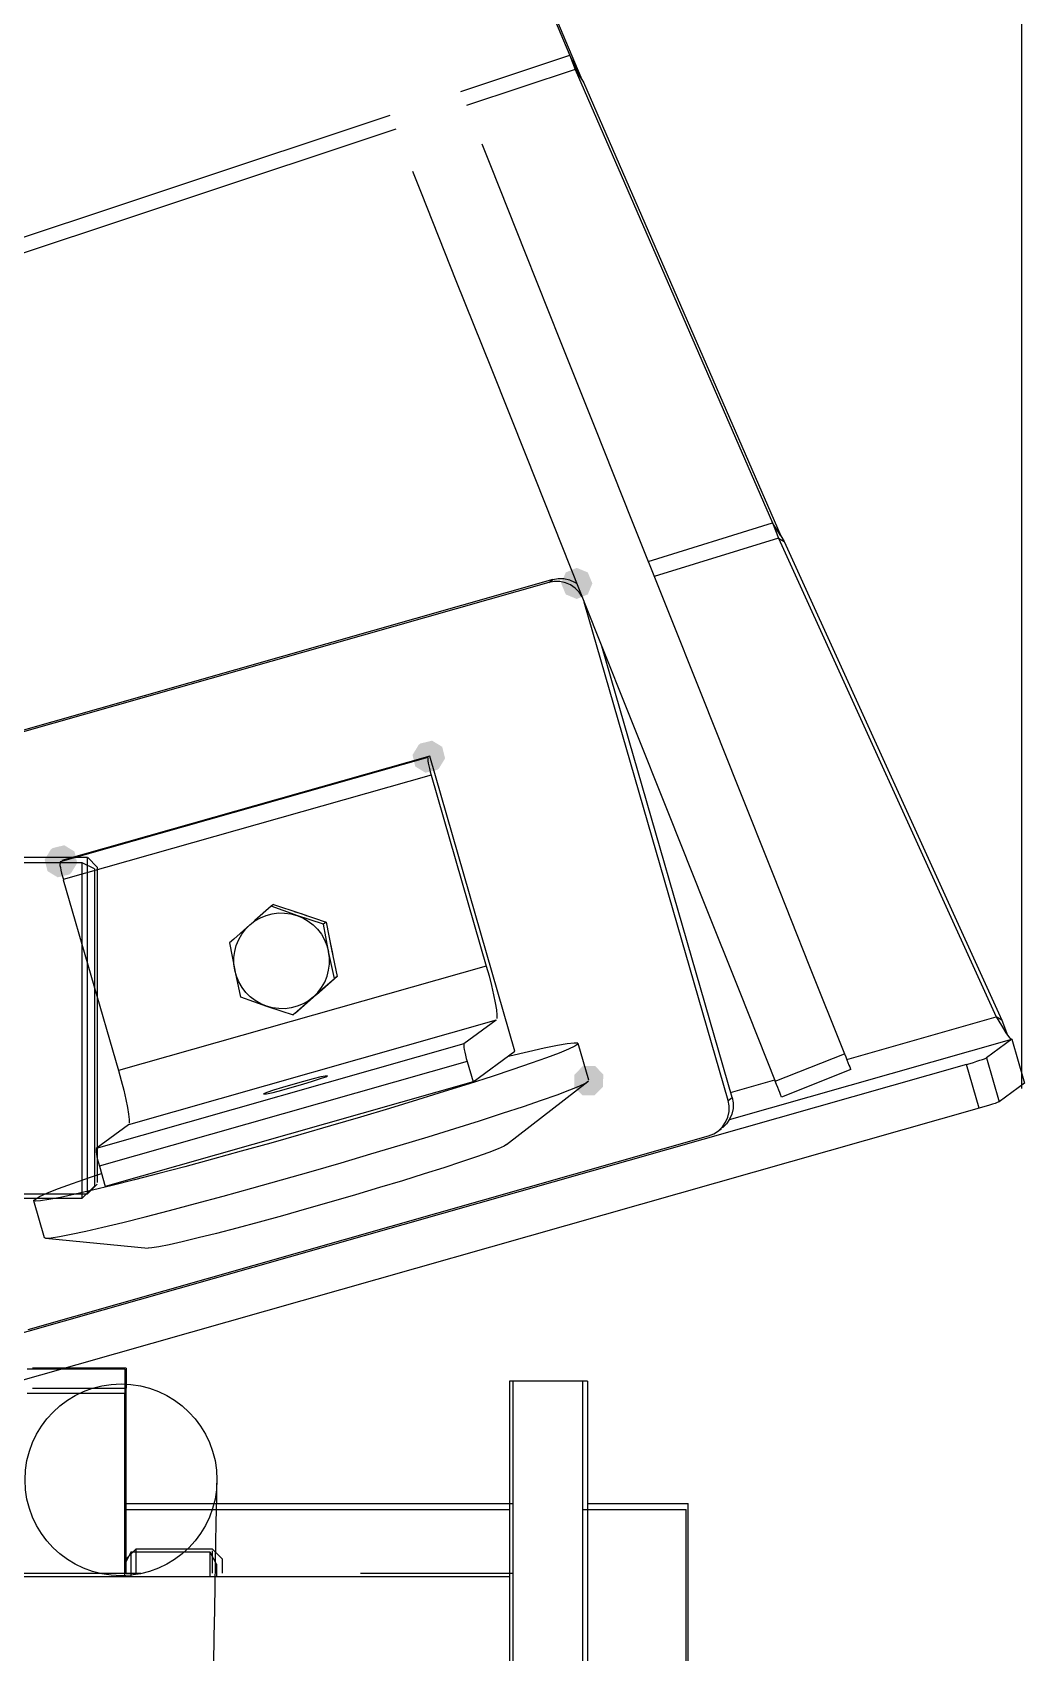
# Model space of a CAD drawing. Extents: x 3 to 592, y 5 to 207.
# Drawn here: x 140.08 to 145.82, y 49.8 to 59.16 of the extents above; entities that cross this region are included whole.
import ezdxf

# ---------------------------------------------------------------- set-up
doc = ezdxf.new("R2010")
doc.units = 0
doc.layers.get('0').update_dxf_attribs({"linetype": 'CONTINUOUS'})

msp = doc.modelspace()

# ---------------------------------------------------------------- hatches: boundary and pattern name
h = msp.add_hatch(color=7)
h.dxf.hatch_style = 2
h.paths.add_polyline_path([(143.229471, 55.888255), (143.165938, 55.91468), (143.139513, 55.978213), (143.165938, 56.041746), (143.229471, 56.068172), (143.293357, 56.041746), (143.319782, 55.978213), (143.293357, 55.91468)])
h = msp.add_hatch(color=7)
h.dxf.hatch_style = 2
h.paths.add_polyline_path([(143.229471, 55.888255), (143.165938, 55.91468), (143.139513, 55.978213), (143.165938, 56.041746), (143.229471, 56.068172), (143.293357, 56.041746), (143.319782, 55.978213), (143.293357, 55.91468)])
h = msp.add_hatch(color=7)
h.dxf.hatch_style = 2
h.paths.add_polyline_path([(142.326149, 55.052607), (142.393009, 55.068868), (142.45189, 55.033262), (142.468152, 54.966402), (142.432545, 54.907521), (142.421962, 54.89976), (142.355102, 54.883498), (142.296221, 54.919105), (142.279959, 54.985965), (142.315566, 55.044846)])
h = msp.add_hatch(color=7)
h.dxf.hatch_style = 2
h.paths.add_polyline_path([(142.326149, 55.052607), (142.393009, 55.068868), (142.45189, 55.033262), (142.468152, 54.966402), (142.432545, 54.907521), (142.421962, 54.89976), (142.355102, 54.883498), (142.296221, 54.919105), (142.279959, 54.985965), (142.315566, 55.044846)])
h = msp.add_hatch(color=7)
h.dxf.hatch_style = 2
h.paths.add_polyline_path([(140.199711, 54.447805), (140.266571, 54.464066), (140.325451, 54.42846), (140.341713, 54.361599), (140.306107, 54.302719), (140.295523, 54.294958), (140.228663, 54.278696), (140.169782, 54.314302), (140.153521, 54.381163), (140.189127, 54.440043)])
h = msp.add_hatch(color=7)
h.dxf.hatch_style = 2
h.paths.add_polyline_path([(140.199711, 54.447805), (140.266571, 54.464066), (140.325451, 54.42846), (140.341713, 54.361599), (140.306107, 54.302719), (140.295523, 54.294958), (140.228663, 54.278696), (140.169782, 54.314302), (140.153521, 54.381163), (140.189127, 54.440043)])
h = msp.add_hatch(color=7)
h.dxf.hatch_style = 2
h.paths.add_polyline_path([(143.381054, 53.066464), (143.332226, 53.017982), (143.263416, 53.018025), (143.214934, 53.066853), (143.214977, 53.135663), (143.26557, 53.188379), (143.334379, 53.188335), (143.382861, 53.139507)])
h = msp.add_hatch(color=7)
h.dxf.hatch_style = 2
h.paths.add_polyline_path([(143.381054, 53.066464), (143.332226, 53.017982), (143.263416, 53.018025), (143.214934, 53.066853), (143.214977, 53.135663), (143.26557, 53.188379), (143.334379, 53.188335), (143.382861, 53.139507)])

# ---------------------------------------------------------------- linework, layer by layer
at = {"color": 7}
for points in [[(145.803056, 53.057778), (145.803056, 115.111389)], [(142.195409, 61.391165), (143.189184, 59.031787)], [(142.195409, 61.391165), (143.189184, 59.031787)], [(142.258909, 61.265506), (143.252684, 58.906128)], [(142.258909, 61.265506), (143.252684, 58.906128)], [(142.559864, 58.822414), (143.189219, 59.031964)], [(142.559864, 58.822414), (143.189219, 59.031964)], [(143.189219, 59.031893), (143.220616, 58.950401)], [(143.189219, 59.031893), (143.220616, 58.950401)], [(143.252719, 58.906234), (143.189219, 59.031823)], [(143.252719, 58.906234), (143.189219, 59.031823)], [(143.220475, 58.95026), (142.592178, 58.741063)], [(143.220475, 58.95026), (142.592178, 58.741063)], [(143.220475, 58.95026), (144.361359, 56.328063)], [(143.220475, 58.95026), (143.269159, 58.876177)], [(143.220475, 58.95026), (144.361359, 56.328063)], [(143.220475, 58.95026), (143.269159, 58.876177)], [(143.259986, 58.892969), (143.241289, 58.928952)], [(143.259986, 58.892969), (143.241289, 58.928952)], [(143.259069, 58.894733), (143.2693, 58.876036)], [(143.259069, 58.894733), (143.2693, 58.876036)], [(143.269264, 58.876106), (144.410148, 56.253909)], [(143.269264, 58.876106), (144.410148, 56.253909)], [(137.175136, 57.030279), (142.150606, 58.686171)], [(137.175136, 57.030279), (142.150606, 58.686171)], [(142.183026, 58.604997), (137.207647, 56.949136)], [(142.183026, 58.604997), (137.207647, 56.949136)], [(142.680063, 58.520752), (142.730114, 58.39527), (142.931198, 57.890092), (143.134045, 57.381387), (143.33795, 56.869859), (143.542914, 56.355862), (143.748231, 55.840454), (143.954253, 55.323634), (144.160275, 54.806462), (144.366297, 54.28929), (144.571967, 53.773176), (144.777284, 53.258473)], [(142.680063, 58.520752), (142.730114, 58.39527), (142.931198, 57.890092), (143.134045, 57.381387), (143.33795, 56.869859), (143.542914, 56.355862), (143.748231, 55.840454), (143.954253, 55.323634), (144.160275, 54.806462), (144.366297, 54.28929), (144.571967, 53.773176), (144.777284, 53.258473)], [(142.280119, 58.361367), (142.33017, 58.235885), (142.531253, 57.730707), (142.734101, 57.222002), (142.938006, 56.710474), (143.14297, 56.196477), (143.348287, 55.681069), (143.554309, 55.164249), (143.760331, 54.647077), (143.966353, 54.129905), (144.172023, 53.613791), (144.376987, 53.099088)], [(142.280119, 58.361367), (142.33017, 58.235885), (142.531253, 57.730707), (142.734101, 57.222002), (142.938006, 56.710474), (143.14297, 56.196477), (143.348287, 55.681069), (143.554309, 55.164249), (143.760331, 54.647077), (143.966353, 54.129905), (144.172023, 53.613791), (144.376987, 53.099088)], [(143.642433, 56.105848), (144.361394, 56.328098)], [(143.642433, 56.105848), (144.361394, 56.328098)], [(144.361323, 56.328028), (144.395896, 56.240186)], [(144.361323, 56.328028), (144.395896, 56.240186)], [(144.410148, 56.253874), (144.361464, 56.327957)], [(144.410148, 56.253874), (144.361464, 56.327957)], [(144.396001, 56.24001), (143.677393, 56.018113)], [(144.396001, 56.24001), (143.677393, 56.018113)], [(144.396001, 56.24001), (145.654007, 53.471763)], [(144.396001, 56.24001), (144.42881, 56.221312)], [(144.396001, 56.24001), (145.654007, 53.471763)], [(144.396001, 56.24001), (144.42881, 56.221312)], [(144.410148, 56.253874), (144.428845, 56.221418)], [(144.410148, 56.253874), (144.428845, 56.221418)], [(144.428951, 56.221454), (145.686956, 53.453206)], [(144.428951, 56.221454), (145.686956, 53.453206)], [(143.067581, 55.983893), (139.133756, 54.864882)], [(143.067581, 55.983893), (139.133756, 54.864882)], [(143.090583, 56.000756), (139.156758, 54.881745)], [(143.090583, 56.000756), (139.156758, 54.881745)], [(143.067581, 55.983893), (143.090512, 56.000826)], [(143.067581, 55.983893), (143.090512, 56.000826)], [(143.26108, 55.899756), (143.243441, 55.926919), (143.220863, 55.950556), (143.194052, 55.969253), (143.164066, 55.981953), (143.131963, 55.989008), (143.099508, 55.989714), (143.067758, 55.983717)], [(143.26108, 55.899756), (143.243441, 55.926919), (143.220863, 55.950556), (143.194052, 55.969253), (143.164066, 55.981953), (143.131963, 55.989008), (143.099508, 55.989714), (143.067758, 55.983717)], [(143.090583, 56.000756), (143.122685, 56.0064), (143.155141, 56.006047), (143.186891, 55.998992), (143.216877, 55.985939), (143.229577, 55.978178)], [(143.090583, 56.000756), (143.122685, 56.0064), (143.155141, 56.006047), (143.186891, 55.998992), (143.216877, 55.985939), (143.229577, 55.978178)], [(144.104431, 52.98888), (143.273286, 55.869311)], [(144.104431, 52.98888), (143.273286, 55.869311)], [(144.127432, 53.005743), (143.374251, 55.615593)], [(144.127432, 53.005743), (143.374251, 55.615593)], [(142.368693, 54.972267), (140.242149, 54.367606)], [(142.368693, 54.972267), (140.242149, 54.367606)], [(142.379347, 54.980064), (140.252803, 54.375403)], [(142.379347, 54.980064), (140.252803, 54.375403)], [(142.368693, 54.972267), (142.368693, 54.952512), (142.37081, 54.939459), (142.373632, 54.92429), (142.377866, 54.907004), (142.382452, 54.888659), (142.387743, 54.869962)], [(142.368693, 54.972267), (142.368693, 54.952512), (142.37081, 54.939459), (142.373632, 54.92429), (142.377866, 54.907004), (142.382452, 54.888659), (142.387743, 54.869962)], [(142.871896, 53.273219), (142.379418, 54.979958)], [(142.871896, 53.273219), (142.379418, 54.979958)], [(142.387708, 54.869856), (140.261164, 54.265195)], [(142.387708, 54.869856), (140.261164, 54.265195)], [(142.387708, 54.869856), (142.706266, 53.765662)], [(142.387708, 54.869856), (142.706266, 53.765662)], [(140.370278, 54.363056), (139.946944, 54.363056)], [(140.401887, 54.393112), (139.957387, 54.393112)], [(140.401887, 54.393112), (139.957387, 54.393112)], [(140.401887, 54.393112), (139.957387, 54.393112)], [(140.401887, 54.393112), (139.957387, 54.393112)], [(140.24229, 54.36743), (140.241937, 54.347674), (140.244407, 54.334622), (140.247229, 54.319452), (140.251462, 54.302166), (140.256048, 54.283822), (140.26134, 54.265124)], [(140.24229, 54.36743), (140.241937, 54.347674), (140.244407, 54.334622), (140.247229, 54.319452), (140.251462, 54.302166), (140.256048, 54.283822), (140.26134, 54.265124)], [(140.440833, 54.327778), (140.370278, 54.363056)], [(140.370278, 52.422778), (140.370278, 52.458056), (140.370278, 52.528611), (140.370278, 52.599167), (140.370278, 52.669722), (140.370278, 52.775556), (140.370278, 52.881389), (140.370278, 52.987222), (140.370278, 53.128333), (140.370278, 53.269444), (140.370278, 53.410556), (140.370278, 53.551667), (140.370278, 53.692778), (140.370278, 53.798611), (140.370278, 53.939722), (140.370278, 54.045556), (140.370278, 54.151389), (140.370278, 54.221944), (140.370278, 54.2925), (140.370278, 54.327778), (140.370278, 54.363056)], [(140.401887, 52.448672), (140.401887, 52.48783), (140.401887, 52.536161), (140.401887, 52.602483), (140.401887, 52.685386), (140.401887, 52.783458), (140.401887, 52.894583), (140.401887, 53.016291), (140.401887, 53.146113), (140.401887, 53.28158), (140.401887, 53.419869), (140.401887, 53.558511), (140.401887, 53.693977), (140.401887, 53.823799), (140.401887, 53.945861), (140.401887, 54.056986), (140.401887, 54.155058), (140.401887, 54.238313), (140.401887, 54.304988), (140.401887, 54.353319), (140.401887, 54.382952), (140.401887, 54.393183)], [(140.401887, 52.448672), (140.401887, 52.48783), (140.401887, 52.536161), (140.401887, 52.602483), (140.401887, 52.685386), (140.401887, 52.783458), (140.401887, 52.894583), (140.401887, 53.016291), (140.401887, 53.146113), (140.401887, 53.28158), (140.401887, 53.419869), (140.401887, 53.558511), (140.401887, 53.693977), (140.401887, 53.823799), (140.401887, 53.945861), (140.401887, 54.056986), (140.401887, 54.155058), (140.401887, 54.238313), (140.401887, 54.304988), (140.401887, 54.353319), (140.401887, 54.382952), (140.401887, 54.393183)], [(140.401887, 52.448672), (140.401887, 52.48783), (140.401887, 52.536161), (140.401887, 52.602483), (140.401887, 52.685386), (140.401887, 52.783458), (140.401887, 52.894583), (140.401887, 53.016291), (140.401887, 53.146113), (140.401887, 53.28158), (140.401887, 53.419869), (140.401887, 53.558511), (140.401887, 53.693977), (140.401887, 53.823799), (140.401887, 53.945861), (140.401887, 54.056986), (140.401887, 54.155058), (140.401887, 54.238313), (140.401887, 54.304988), (140.401887, 54.353319), (140.401887, 54.382952), (140.401887, 54.393183)], [(140.401887, 52.448672), (140.401887, 52.48783), (140.401887, 52.536161), (140.401887, 52.602483), (140.401887, 52.685386), (140.401887, 52.783458), (140.401887, 52.894583), (140.401887, 53.016291), (140.401887, 53.146113), (140.401887, 53.28158), (140.401887, 53.419869), (140.401887, 53.558511), (140.401887, 53.693977), (140.401887, 53.823799), (140.401887, 53.945861), (140.401887, 54.056986), (140.401887, 54.155058), (140.401887, 54.238313), (140.401887, 54.304988), (140.401887, 54.353319), (140.401887, 54.382952), (140.401887, 54.393183)], [(140.457449, 54.33755), (140.402063, 54.392936)], [(140.457449, 54.33755), (140.402063, 54.392936)], [(140.457449, 54.33755), (140.402063, 54.392936)], [(140.457449, 54.33755), (140.402063, 54.392936)], [(140.261269, 54.265019), (140.579828, 53.160824)], [(140.261269, 54.265019), (140.579828, 53.160824)], [(140.440833, 54.327778), (140.440833, 54.2925), (140.440833, 54.257222), (140.440833, 54.186667), (140.440833, 54.116111), (140.440833, 54.045556), (140.440833, 53.939722), (140.440833, 53.833889), (140.440833, 53.692778), (140.440833, 53.551667), (140.440833, 53.445833), (140.440833, 53.304722), (140.440833, 53.163611), (140.440833, 53.057778), (140.440833, 52.916667), (140.440833, 52.810833), (140.440833, 52.705), (140.440833, 52.634444), (140.440833, 52.563889), (140.440833, 52.528611), (140.440833, 52.493333)], [(140.457449, 54.33755), (140.457449, 54.315325), (140.457449, 54.276872), (140.457449, 54.219722), (140.457449, 54.145991), (140.457449, 54.056386), (140.457449, 53.953727), (140.457449, 53.839427), (140.457449, 53.715955), (140.457449, 53.586486), (140.457449, 53.453489), (140.457449, 53.319786), (140.457449, 53.1882), (140.457449, 53.061552), (140.457449, 52.942666), (140.457449, 52.834011), (140.457449, 52.737702), (140.457449, 52.655858), (140.457449, 52.590594), (140.457449, 52.542969), (140.457449, 52.514041)], [(140.457449, 54.33755), (140.457449, 54.315325), (140.457449, 54.276872), (140.457449, 54.219722), (140.457449, 54.145991), (140.457449, 54.056386), (140.457449, 53.953727), (140.457449, 53.839427), (140.457449, 53.715955), (140.457449, 53.586486), (140.457449, 53.453489), (140.457449, 53.319786), (140.457449, 53.1882), (140.457449, 53.061552), (140.457449, 52.942666), (140.457449, 52.834011), (140.457449, 52.737702), (140.457449, 52.655858), (140.457449, 52.590594), (140.457449, 52.542969), (140.457449, 52.514041)], [(140.457449, 54.33755), (140.457449, 54.315325), (140.457449, 54.276872), (140.457449, 54.219722), (140.457449, 54.145991), (140.457449, 54.056386), (140.457449, 53.953727), (140.457449, 53.839427), (140.457449, 53.715955), (140.457449, 53.586486), (140.457449, 53.453489), (140.457449, 53.319786), (140.457449, 53.1882), (140.457449, 53.061552), (140.457449, 52.942666), (140.457449, 52.834011), (140.457449, 52.737702), (140.457449, 52.655858), (140.457449, 52.590594), (140.457449, 52.542969), (140.457449, 52.514041)], [(140.457449, 54.33755), (140.457449, 54.315325), (140.457449, 54.276872), (140.457449, 54.219722), (140.457449, 54.145991), (140.457449, 54.056386), (140.457449, 53.953727), (140.457449, 53.839427), (140.457449, 53.715955), (140.457449, 53.586486), (140.457449, 53.453489), (140.457449, 53.319786), (140.457449, 53.1882), (140.457449, 53.061552), (140.457449, 52.942666), (140.457449, 52.834011), (140.457449, 52.737702), (140.457449, 52.655858), (140.457449, 52.590594), (140.457449, 52.542969), (140.457449, 52.514041)], [(141.340381, 54.004492), (141.368956, 54.026364), (141.400354, 54.044709), (141.433515, 54.058467), (141.46844, 54.067639), (141.504423, 54.072578), (141.540759, 54.072226), (141.57639, 54.067639), (141.611667, 54.058114)], [(141.340381, 54.004492), (141.368956, 54.026364), (141.400354, 54.044709), (141.433515, 54.058467), (141.46844, 54.067639), (141.504423, 54.072578), (141.540759, 54.072226), (141.57639, 54.067639), (141.611667, 54.058114)], [(141.462231, 54.111419), (141.368745, 54.029222), (141.340522, 54.004527)], [(141.462231, 54.111419), (141.368745, 54.029222), (141.340522, 54.004527)], [(141.477012, 54.122249), (141.462196, 54.111313)], [(141.477012, 54.122249), (141.462196, 54.111313)], [(141.611562, 54.05815), (141.600978, 54.061678), (141.462337, 54.111419)], [(141.611562, 54.05815), (141.600978, 54.061678), (141.462337, 54.111419)], [(141.477012, 54.122249), (141.628354, 54.070744)], [(141.477012, 54.122249), (141.628354, 54.070744)], [(141.595228, 54.081962), (141.642853, 54.068204), (141.665078, 54.057973)], [(141.595228, 54.081962), (141.642853, 54.068204), (141.665078, 54.057973)], [(141.62853, 54.070603), (141.779872, 54.019097)], [(141.62853, 54.070603), (141.779872, 54.019097)], [(141.340381, 54.004492), (141.246895, 53.921942), (141.222906, 53.900776)], [(141.340381, 54.004492), (141.246895, 53.921942), (141.222906, 53.900776)], [(141.252504, 53.742131), (141.247566, 53.778115), (141.247566, 53.814451), (141.252152, 53.850434), (141.261324, 53.885359), (141.275082, 53.918873), (141.293074, 53.95027), (141.314946, 53.978845), (141.340346, 54.004598)], [(141.252504, 53.742131), (141.247566, 53.778115), (141.247566, 53.814451), (141.252152, 53.850434), (141.261324, 53.885359), (141.275082, 53.918873), (141.293074, 53.95027), (141.314946, 53.978845), (141.340346, 54.004598)], [(141.765232, 54.008055), (141.611421, 54.05815)], [(141.765232, 54.008055), (141.611421, 54.05815)], [(141.611562, 54.05815), (141.645076, 54.044391), (141.676473, 54.026047), (141.705401, 54.003822), (141.731153, 53.978069), (141.753026, 53.949494), (141.77137, 53.918097), (141.785481, 53.884583), (141.795006, 53.849305)], [(141.611562, 54.05815), (141.645076, 54.044391), (141.676473, 54.026047), (141.705401, 54.003822), (141.731153, 53.978069), (141.753026, 53.949494), (141.77137, 53.918097), (141.785481, 53.884583), (141.795006, 53.849305)], [(141.780013, 54.018921), (141.765196, 54.007985)], [(141.780013, 54.018921), (141.765196, 54.007985)], [(141.794865, 53.849446), (141.792748, 53.860735), (141.765232, 54.008196)], [(141.794865, 53.849446), (141.792748, 53.860735), (141.765232, 54.008196)], [(141.780013, 54.018921), (141.811763, 53.861935)], [(141.780013, 54.018921), (141.811763, 53.861935)], [(141.222871, 53.90074), (141.252504, 53.74199)], [(141.222871, 53.90074), (141.252504, 53.74199)], [(141.803861, 53.901234), (141.817972, 53.838792), (141.819383, 53.825034)], [(141.803861, 53.901234), (141.817972, 53.838792), (141.819383, 53.825034)], [(141.706988, 53.587086), (141.732388, 53.612838), (141.75426, 53.641413), (141.772252, 53.672811), (141.78601, 53.706324), (141.795182, 53.741249), (141.799769, 53.777233), (141.799769, 53.813569), (141.79483, 53.849552)], [(141.706988, 53.587086), (141.732388, 53.612838), (141.75426, 53.641413), (141.772252, 53.672811), (141.78601, 53.706324), (141.795182, 53.741249), (141.799769, 53.777233), (141.799769, 53.813569), (141.79483, 53.849552)], [(141.828837, 53.694012), (141.794971, 53.849587)], [(141.828837, 53.694012), (141.794971, 53.849587)], [(141.811834, 53.861899), (141.843584, 53.704913)], [(141.811834, 53.861899), (141.843584, 53.704913)], [(142.706302, 53.765732), (140.579757, 53.160718)], [(142.706302, 53.765732), (140.579757, 53.160718)], [(141.435772, 53.533428), (141.402259, 53.547186), (141.370861, 53.565531), (141.341934, 53.587756), (141.316181, 53.613509), (141.294309, 53.642084), (141.275964, 53.673481), (141.261853, 53.706995), (141.252328, 53.742272)], [(141.435772, 53.533428), (141.402259, 53.547186), (141.370861, 53.565531), (141.341934, 53.587756), (141.316181, 53.613509), (141.294309, 53.642084), (141.275964, 53.673481), (141.261853, 53.706995), (141.252328, 53.742272)], [(141.252504, 53.742131), (141.254621, 53.730842), (141.286371, 53.586556)], [(141.252504, 53.742131), (141.254621, 53.730842), (141.286371, 53.586556)], [(141.706988, 53.587086), (141.73521, 53.61178), (141.828696, 53.693977)], [(141.706988, 53.587086), (141.73521, 53.61178), (141.828696, 53.693977)], [(141.843619, 53.704878), (141.724027, 53.599397)], [(141.843619, 53.704878), (141.724027, 53.599397)], [(141.843619, 53.704878), (141.828802, 53.693942)], [(141.843619, 53.704878), (141.828802, 53.693942)], [(142.706302, 53.765732), (142.722177, 53.708229), (142.736641, 53.652138), (142.748988, 53.599574), (142.758513, 53.552654), (142.764863, 53.513143), (142.768038, 53.482452), (142.768038, 53.462343)], [(142.706302, 53.765732), (142.722177, 53.708229), (142.736641, 53.652138), (142.748988, 53.599574), (142.758513, 53.552654), (142.764863, 53.513143), (142.768038, 53.482452), (142.768038, 53.462343)], [(141.723921, 53.599539), (141.60433, 53.494058)], [(141.723921, 53.599539), (141.60433, 53.494058)], [(141.73521, 53.609487), (141.717219, 53.593612)], [(141.73521, 53.609487), (141.717219, 53.593612)], [(141.286477, 53.586698), (141.435702, 53.533428)], [(141.286477, 53.586698), (141.435702, 53.533428)], [(141.706988, 53.587086), (141.678413, 53.565213), (141.647016, 53.546869), (141.613855, 53.533111), (141.57893, 53.523938), (141.542946, 53.518999), (141.50661, 53.519352), (141.47098, 53.523938), (141.435702, 53.533463)], [(141.706988, 53.587086), (141.678413, 53.565213), (141.647016, 53.546869), (141.613855, 53.533111), (141.57893, 53.523938), (141.542946, 53.518999), (141.50661, 53.519352), (141.47098, 53.523938), (141.435702, 53.533463)], [(141.435772, 53.533428), (141.446709, 53.5299), (141.589584, 53.483334)], [(141.435772, 53.533428), (141.446709, 53.5299), (141.589584, 53.483334)], [(141.589442, 53.483334), (141.613431, 53.5045), (141.706918, 53.58705)], [(141.589442, 53.483334), (141.613431, 53.5045), (141.706918, 53.58705)], [(142.764334, 53.452783), (140.637789, 52.848122)], [(142.764334, 53.452783), (140.637789, 52.848122)], [(141.604224, 53.494199), (141.589407, 53.483263)], [(141.604224, 53.494199), (141.589407, 53.483263)], [(142.764334, 53.452783), (142.577009, 53.3152)], [(142.764334, 53.452783), (142.577009, 53.3152)], [(144.790125, 53.225912), (145.654078, 53.471798)], [(144.790125, 53.225912), (145.654078, 53.471798)], [(145.654183, 53.471657), (145.684522, 53.421209), (145.710628, 53.378876), (145.731089, 53.351359), (145.7452, 53.342187)], [(145.654183, 53.471657), (145.684522, 53.421209), (145.710628, 53.378876), (145.731089, 53.351359), (145.7452, 53.342187)], [(145.687133, 53.453136), (145.654324, 53.471833)], [(145.687133, 53.453136), (145.654324, 53.471833)], [(145.687133, 53.453136), (145.720294, 53.365647)], [(145.687133, 53.453136), (145.720294, 53.365647)], [(143.236456, 53.314424), (143.218817, 53.302429), (143.182128, 53.28479), (143.127448, 53.262565), (143.054776, 53.235049), (142.96517, 53.203299), (142.859689, 53.167315), (142.739745, 53.127451), (142.606748, 53.084765), (142.462462, 53.039257), (142.308298, 52.991632), (142.14602, 52.942243), (141.978451, 52.892149), (141.806648, 52.841701), (141.633434, 52.791607), (141.46022, 52.742218), (141.289828, 52.69424), (141.12367, 52.648732), (140.964214, 52.60534), (140.813226, 52.565476), (140.672467, 52.52914), (140.544056, 52.496685), (140.429051, 52.468815), (140.328862, 52.445532), (140.244901, 52.42754), (140.178226, 52.41484), (140.129895, 52.407785), (140.099909, 52.406021), (140.08862, 52.409901), (140.123898, 52.43389), (140.169759, 52.453999), (140.233612, 52.479046), (140.315103, 52.508679), (140.41247, 52.542546), (140.481614, 52.565829)], [(143.236456, 53.314424), (143.218817, 53.302429), (143.182128, 53.28479), (143.127448, 53.262565), (143.054776, 53.235049), (142.96517, 53.203299), (142.859689, 53.167315), (142.739745, 53.127451), (142.606748, 53.084765), (142.462462, 53.039257), (142.308298, 52.991632), (142.14602, 52.942243), (141.978451, 52.892149), (141.806648, 52.841701), (141.633434, 52.791607), (141.46022, 52.742218), (141.289828, 52.69424), (141.12367, 52.648732), (140.964214, 52.60534), (140.813226, 52.565476), (140.672467, 52.52914), (140.544056, 52.496685), (140.429051, 52.468815), (140.328862, 52.445532), (140.244901, 52.42754), (140.178226, 52.41484), (140.129895, 52.407785), (140.099909, 52.406021), (140.08862, 52.409901), (140.123898, 52.43389), (140.169759, 52.453999), (140.233612, 52.479046), (140.315103, 52.508679), (140.41247, 52.542546), (140.481614, 52.565829)], [(142.576973, 53.31527), (140.450429, 52.710609)], [(142.576973, 53.31527), (140.450429, 52.710609)], [(142.576973, 53.31527), (142.576621, 53.295515), (142.57909, 53.282462), (142.581912, 53.267292), (142.586146, 53.250006), (142.590732, 53.231662), (142.596023, 53.212965)], [(142.576973, 53.31527), (142.576621, 53.295515), (142.57909, 53.282462), (142.581912, 53.267292), (142.586146, 53.250006), (142.590732, 53.231662), (142.596023, 53.212965)], [(142.831644, 53.243656), (142.842227, 53.246126), (142.949824, 53.271879), (143.041899, 53.29234), (143.117394, 53.307509), (143.174896, 53.31774), (143.214407, 53.321973), (143.234869, 53.320915)], [(142.831644, 53.243656), (142.842227, 53.246126), (142.949824, 53.271879), (143.041899, 53.29234), (143.117394, 53.307509), (143.174896, 53.31774), (143.214407, 53.321973), (143.234869, 53.320915)], [(143.299639, 53.105226), (143.237903, 53.318657)], [(143.299639, 53.105226), (143.237903, 53.318657)], [(144.112439, 52.877614), (145.745447, 53.342222)], [(144.112439, 52.877614), (145.745447, 53.342222)], [(145.745376, 53.342081), (145.598268, 53.234131)], [(145.745376, 53.342081), (145.598268, 53.234131)], [(145.745376, 53.342081), (145.818401, 53.088787)], [(145.745376, 53.342081), (145.818401, 53.088787)], [(142.629819, 53.095525), (142.871825, 53.273325)], [(142.629819, 53.095525), (142.871825, 53.273325)], [(144.377128, 53.099159), (144.777178, 53.258614)], [(144.377128, 53.099159), (144.777178, 53.258614)], [(144.777107, 53.258544), (144.784516, 53.240199), (144.791218, 53.222913), (144.797568, 53.207038), (144.803213, 53.19328), (144.807446, 53.182344), (144.812738, 53.168938)], [(144.777107, 53.258544), (144.784516, 53.240199), (144.791218, 53.222913), (144.797568, 53.207038), (144.803213, 53.19328), (144.807446, 53.182344), (144.812738, 53.168938)], [(145.482204, 53.196737), (145.503018, 53.202734), (145.523479, 53.208731), (145.542882, 53.214729), (145.560168, 53.220373), (145.574985, 53.224959), (145.586274, 53.229193), (145.598268, 53.234131)], [(145.482204, 53.196737), (145.503018, 53.202734), (145.523479, 53.208731), (145.542882, 53.214729), (145.560168, 53.220373), (145.574985, 53.224959), (145.586274, 53.229193), (145.598268, 53.234131)], [(145.598233, 53.234061), (145.671258, 52.980766)], [(145.598233, 53.234061), (145.671258, 52.980766)], [(145.482204, 53.196737), (139.397538, 51.466058)], [(145.482204, 53.196737), (139.397538, 51.466058)], [(142.595953, 53.212859), (140.469408, 52.607845)], [(142.595953, 53.212859), (140.469408, 52.607845)], [(140.579898, 53.160895), (140.595773, 53.103392), (140.610237, 53.0473), (140.622584, 52.994736), (140.632109, 52.947817), (140.638459, 52.908306), (140.641634, 52.877967), (140.641634, 52.857506)], [(140.579898, 53.160895), (140.595773, 53.103392), (140.610237, 53.0473), (140.622584, 52.994736), (140.632109, 52.947817), (140.638459, 52.908306), (140.641634, 52.877967), (140.641634, 52.857506)], [(142.595953, 53.212859), (142.629819, 53.095384)], [(142.595953, 53.212859), (142.629819, 53.095384)], [(144.813479, 53.16728), (144.413429, 53.007824)], [(144.813479, 53.16728), (144.413429, 53.007824)], [(145.555335, 52.943372), (145.48231, 53.196666)], [(145.555335, 52.943372), (145.48231, 53.196666)], [(140.150356, 52.1964), (140.161292, 52.19252), (140.191278, 52.194284), (140.239962, 52.201692), (140.306637, 52.214392), (140.390598, 52.232384), (140.490434, 52.255314), (140.605439, 52.283184), (140.734203, 52.315639), (140.874962, 52.351975), (141.025951, 52.392192), (141.185406, 52.435231), (141.351212, 52.481092), (141.521956, 52.528717), (141.694817, 52.578106), (141.868384, 52.628553), (142.039834, 52.679), (142.207756, 52.729095), (142.369681, 52.778131), (142.523845, 52.825756), (142.668131, 52.871264), (142.801128, 52.914303), (142.921073, 52.953814), (143.026553, 52.989798), (143.116159, 53.021548), (143.188831, 53.049064), (143.243864, 53.071642), (143.280201, 53.088928), (143.297839, 53.100923)], [(140.150356, 52.1964), (140.161292, 52.19252), (140.191278, 52.194284), (140.239962, 52.201692), (140.306637, 52.214392), (140.390598, 52.232384), (140.490434, 52.255314), (140.605439, 52.283184), (140.734203, 52.315639), (140.874962, 52.351975), (141.025951, 52.392192), (141.185406, 52.435231), (141.351212, 52.481092), (141.521956, 52.528717), (141.694817, 52.578106), (141.868384, 52.628553), (142.039834, 52.679), (142.207756, 52.729095), (142.369681, 52.778131), (142.523845, 52.825756), (142.668131, 52.871264), (142.801128, 52.914303), (142.921073, 52.953814), (143.026553, 52.989798), (143.116159, 53.021548), (143.188831, 53.049064), (143.243864, 53.071642), (143.280201, 53.088928), (143.297839, 53.100923)], [(142.629819, 53.095525), (140.503275, 52.490864)], [(142.629819, 53.095525), (140.503275, 52.490864)], [(142.823918, 52.732834), (143.294171, 53.097606)], [(142.823918, 52.732834), (143.294171, 53.097606)], [(144.119, 53.034988), (144.373706, 53.107308)], [(144.119, 53.034988), (144.373706, 53.107308)], [(144.413499, 53.007895), (144.407502, 53.022712), (144.403269, 53.034001), (144.397624, 53.047759), (144.391274, 53.063634), (144.384571, 53.08092), (144.377163, 53.099264)], [(144.413499, 53.007895), (144.407502, 53.022712), (144.403269, 53.034001), (144.397624, 53.047759), (144.391274, 53.063634), (144.384571, 53.08092), (144.377163, 53.099264)], [(145.818472, 53.088716), (145.671364, 52.980766)], [(145.818472, 53.088716), (145.671364, 52.980766)], [(145.555335, 52.943372), (139.470668, 51.212693)], [(145.555335, 52.943372), (139.470668, 51.212693)], [(143.991118, 52.783493), (144.021457, 52.795488), (144.048621, 52.813126), (144.071904, 52.835704), (144.090249, 52.862515), (144.103302, 52.892501), (144.110004, 52.924251), (144.110357, 52.956707), (144.10436, 52.98881)], [(143.991118, 52.783493), (144.021457, 52.795488), (144.048621, 52.813126), (144.071904, 52.835704), (144.090249, 52.862515), (144.103302, 52.892501), (144.110004, 52.924251), (144.110357, 52.956707), (144.10436, 52.98881)], [(144.127432, 53.005743), (144.133429, 52.97364), (144.133076, 52.941185), (144.126373, 52.909082), (144.113321, 52.879449), (144.094976, 52.852637), (144.071693, 52.83006)], [(144.127432, 53.005743), (144.133429, 52.97364), (144.133076, 52.941185), (144.126373, 52.909082), (144.113321, 52.879449), (144.094976, 52.852637), (144.071693, 52.83006)], [(144.104431, 52.98888), (144.127361, 53.005814)], [(144.104431, 52.98888), (144.127361, 53.005814)], [(145.671328, 52.980696), (145.659687, 52.975757), (145.648045, 52.971524), (145.633228, 52.966937), (145.615942, 52.961293), (145.596892, 52.955296), (145.576078, 52.949299), (145.555264, 52.943301)], [(145.671328, 52.980696), (145.659687, 52.975757), (145.648045, 52.971524), (145.633228, 52.966937), (145.615942, 52.961293), (145.596892, 52.955296), (145.576078, 52.949299), (145.555264, 52.943301)], [(140.63793, 52.847981), (140.450605, 52.710397)], [(140.63793, 52.847981), (140.450605, 52.710397)], [(140.057258, 51.664552), (143.991083, 52.783564)], [(140.057258, 51.664552), (143.991083, 52.783564)], [(144.043576, 52.80914), (144.066507, 52.826073)], [(144.043576, 52.80914), (144.066507, 52.826073)], [(140.450535, 52.710433), (140.450535, 52.690677), (140.452651, 52.677624), (140.455474, 52.662455), (140.459707, 52.645169), (140.464293, 52.626824), (140.469585, 52.608127)], [(140.450535, 52.710433), (140.450535, 52.690677), (140.452651, 52.677624), (140.455474, 52.662455), (140.459707, 52.645169), (140.464293, 52.626824), (140.469585, 52.608127)], [(142.823918, 52.732834), (142.810159, 52.72472), (142.774882, 52.708845), (142.720907, 52.688031), (142.649646, 52.662631), (142.562509, 52.632998), (142.460909, 52.599484), (142.346609, 52.563148), (142.221726, 52.524343), (142.089082, 52.484126), (141.95044, 52.442851), (141.808976, 52.401576), (141.667159, 52.361006), (141.527459, 52.321848), (141.392698, 52.284806), (141.264993, 52.250587), (141.147165, 52.219895), (141.041332, 52.193084), (140.949257, 52.171212), (140.873057, 52.153926), (140.813437, 52.141931), (140.772162, 52.135581), (140.751348, 52.134876)], [(142.823918, 52.732834), (142.810159, 52.72472), (142.774882, 52.708845), (142.720907, 52.688031), (142.649646, 52.662631), (142.562509, 52.632998), (142.460909, 52.599484), (142.346609, 52.563148), (142.221726, 52.524343), (142.089082, 52.484126), (141.95044, 52.442851), (141.808976, 52.401576), (141.667159, 52.361006), (141.527459, 52.321848), (141.392698, 52.284806), (141.264993, 52.250587), (141.147165, 52.219895), (141.041332, 52.193084), (140.949257, 52.171212), (140.873057, 52.153926), (140.813437, 52.141931), (140.772162, 52.135581), (140.751348, 52.134876)], [(140.469549, 52.608021), (140.503416, 52.490546)], [(140.469549, 52.608021), (140.503416, 52.490546)], [(140.370278, 52.422778), (140.440833, 52.493333)], [(140.401887, 52.448672), (140.457273, 52.504058)], [(140.401887, 52.448672), (140.457273, 52.504058)], [(140.401887, 52.448672), (140.457273, 52.504058)], [(140.401887, 52.448672), (140.457273, 52.504058)], [(139.946944, 52.422778), (140.370278, 52.422778)], [(139.957457, 52.448672), (140.401957, 52.448672)], [(139.957457, 52.448672), (140.401957, 52.448672)], [(139.957457, 52.448672), (140.401957, 52.448672)], [(139.957457, 52.448672), (140.401957, 52.448672)], [(140.088796, 52.40976), (140.15018, 52.19633)], [(140.088796, 52.40976), (140.15018, 52.19633)], [(140.158929, 52.192872), (140.751243, 52.134664)], [(140.158929, 52.192872), (140.751243, 52.134664)], [(140.624137, 51.43941), (140.082623, 51.43941)], [(140.624137, 51.43941), (140.082623, 51.43941)], [(140.624137, 51.43941), (140.082623, 51.43941)], [(140.624137, 51.43941), (140.082623, 51.43941)], [(140.624137, 51.43941), (140.624137, 51.418949), (140.624137, 51.380849), (140.624137, 51.323699)], [(140.624137, 51.43941), (140.624137, 51.418949), (140.624137, 51.380849), (140.624137, 51.323699)], [(140.624137, 51.43941), (140.624137, 51.418949), (140.624137, 51.380849), (140.624137, 51.323699)], [(140.624137, 51.43941), (140.624137, 51.418949), (140.624137, 51.380849), (140.624137, 51.323699)], [(140.617222, 51.435), (140.052778, 51.435)], [(140.617222, 51.435), (140.617222, 51.399722), (140.617222, 51.364444), (140.617222, 51.293889)], [(143.263056, 51.364444), (142.839722, 51.364444)], [(142.839722, 51.364444), (142.839722, 51.329167), (142.839722, 51.293889), (142.839722, 51.258611), (142.839722, 51.188056), (142.839722, 51.1175), (142.839722, 51.011667), (142.839722, 50.870556), (142.839722, 50.729444), (142.839722, 50.553056), (142.839722, 50.376667), (142.839722, 50.165), (142.839722, 49.953333), (142.839722, 49.706389)], [(142.860219, 51.365326), (142.860219, 51.326168), (142.860219, 51.277485), (142.860219, 51.209046), (142.860219, 51.121204), (142.860219, 51.014312), (142.860219, 50.888371), (142.860219, 50.743026), (142.860219, 50.579337), (142.860219, 50.396951), (142.860219, 50.195868), (142.860219, 49.977146), (142.860219, 49.740079)], [(142.860219, 51.365326), (142.860219, 51.326168), (142.860219, 51.277485), (142.860219, 51.209046), (142.860219, 51.121204), (142.860219, 51.014312), (142.860219, 50.888371), (142.860219, 50.743026), (142.860219, 50.579337), (142.860219, 50.396951), (142.860219, 50.195868), (142.860219, 49.977146), (142.860219, 49.740079)], [(142.860219, 51.365326), (142.860219, 51.326168), (142.860219, 51.277485), (142.860219, 51.209046), (142.860219, 51.121204), (142.860219, 51.014312), (142.860219, 50.888371), (142.860219, 50.743026), (142.860219, 50.579337), (142.860219, 50.396951), (142.860219, 50.195868), (142.860219, 49.977146), (142.860219, 49.740079)], [(142.860219, 51.365326), (142.860219, 51.326168), (142.860219, 51.277485), (142.860219, 51.209046), (142.860219, 51.121204), (142.860219, 51.014312), (142.860219, 50.888371), (142.860219, 50.743026), (142.860219, 50.579337), (142.860219, 50.396951), (142.860219, 50.195868), (142.860219, 49.977146), (142.860219, 49.740079)], [(143.290784, 51.365326), (142.860395, 51.365326)], [(143.290784, 51.365326), (142.860395, 51.365326)], [(143.290784, 51.365326), (142.860395, 51.365326)], [(143.290784, 51.365326), (142.860395, 51.365326)], [(143.263056, 51.364444), (143.263056, 51.329167), (143.263056, 51.293889), (143.263056, 51.258611), (143.263056, 51.188056), (143.263056, 51.1175), (143.263056, 51.011667), (143.263056, 50.870556), (143.263056, 50.729444), (143.263056, 50.553056), (143.263056, 50.376667), (143.263056, 50.165), (143.263056, 49.953333), (143.263056, 49.706389)], [(143.290784, 51.365326), (143.290784, 51.326168), (143.290784, 51.277485), (143.290784, 51.209046), (143.290784, 51.121204), (143.290784, 51.014312), (143.290784, 50.888371), (143.290784, 50.743026), (143.290784, 50.579337), (143.290784, 50.396951), (143.290784, 50.195868), (143.290784, 49.977146), (143.290784, 49.740079)], [(143.290784, 51.365326), (143.290784, 51.326168), (143.290784, 51.277485), (143.290784, 51.209046), (143.290784, 51.121204), (143.290784, 51.014312), (143.290784, 50.888371), (143.290784, 50.743026), (143.290784, 50.579337), (143.290784, 50.396951), (143.290784, 50.195868), (143.290784, 49.977146), (143.290784, 49.740079)], [(143.290784, 51.365326), (143.290784, 51.326168), (143.290784, 51.277485), (143.290784, 51.209046), (143.290784, 51.121204), (143.290784, 51.014312), (143.290784, 50.888371), (143.290784, 50.743026), (143.290784, 50.579337), (143.290784, 50.396951), (143.290784, 50.195868), (143.290784, 49.977146), (143.290784, 49.740079)], [(143.290784, 51.365326), (143.290784, 51.326168), (143.290784, 51.277485), (143.290784, 51.209046), (143.290784, 51.121204), (143.290784, 51.014312), (143.290784, 50.888371), (143.290784, 50.743026), (143.290784, 50.579337), (143.290784, 50.396951), (143.290784, 50.195868), (143.290784, 49.977146), (143.290784, 49.740079)], [(140.617222, 51.293889), (140.052778, 51.293889)], [(140.624137, 51.323593), (140.082623, 51.323593)], [(140.624137, 51.323593), (140.082623, 51.323593)], [(140.624137, 51.323593), (140.082623, 51.323593)], [(140.624137, 51.323593), (140.082623, 51.323593)], [(140.617222, 50.235556), (140.617222, 51.293889)], [(140.624137, 50.254218), (140.624137, 51.323487)], [(140.624137, 50.254218), (140.624137, 51.323487)], [(140.624137, 50.254218), (140.624137, 51.323487)], [(140.624137, 50.254218), (140.624137, 51.323487)], [(141.125152, 49.396368), (141.127974, 49.563584), (141.131149, 49.728684), (141.133971, 49.888846), (141.136441, 50.041598), (141.13891, 50.185179), (141.141379, 50.317118), (141.143496, 50.435651), (141.14526, 50.539368), (141.146671, 50.626151), (141.148082, 50.694943), (141.148788, 50.744684), (141.149493, 50.775023)], [(141.125152, 49.396368), (141.127974, 49.563584), (141.131149, 49.728684), (141.133971, 49.888846), (141.136441, 50.041598), (141.13891, 50.185179), (141.141379, 50.317118), (141.143496, 50.435651), (141.14526, 50.539368), (141.146671, 50.626151), (141.148082, 50.694943), (141.148788, 50.744684), (141.149493, 50.775023)], [(140.617222, 50.623611), (142.839722, 50.623611)], [(140.624137, 50.657019), (142.860395, 50.657019)], [(140.624137, 50.657019), (142.860395, 50.657019)], [(140.624137, 50.657019), (142.860395, 50.657019)], [(140.624137, 50.657019), (142.860395, 50.657019)], [(143.263056, 50.623611), (143.862778, 50.623611)], [(143.290784, 50.657019), (143.874278, 50.657019)], [(143.290784, 50.657019), (143.874278, 50.657019)], [(143.290784, 50.657019), (143.874278, 50.657019)], [(143.290784, 50.657019), (143.874278, 50.657019)], [(143.862778, 49.283056), (143.862778, 50.623611)], [(143.874137, 49.309796), (143.874137, 50.657054)], [(143.874137, 49.309796), (143.874137, 50.657054)], [(143.874137, 49.309796), (143.874137, 50.657054)], [(143.874137, 49.309796), (143.874137, 50.657054)], [(140.6525, 50.376667), (140.617222, 50.306111)], [(140.679664, 50.393106), (140.624278, 50.337367)], [(140.679664, 50.393106), (140.624278, 50.337367)], [(140.679664, 50.393106), (140.624278, 50.337367)], [(140.679664, 50.393106), (140.624278, 50.337367)], [(141.111111, 50.376667), (140.6525, 50.376667)], [(140.6525, 50.376667), (140.6525, 50.341389), (140.6525, 50.270833), (140.6525, 50.235556)], [(141.124129, 50.393106), (140.679629, 50.393106)], [(141.124129, 50.393106), (140.679629, 50.393106)], [(141.124129, 50.393106), (140.679629, 50.393106)], [(141.124129, 50.393106), (140.679629, 50.393106)], [(140.679664, 50.393106), (140.679664, 50.353595), (140.679664, 50.305264), (140.679664, 50.254112)], [(140.679664, 50.393106), (140.679664, 50.353595), (140.679664, 50.305264), (140.679664, 50.254112)], [(140.679664, 50.393106), (140.679664, 50.353595), (140.679664, 50.305264), (140.679664, 50.254112)], [(140.679664, 50.393106), (140.679664, 50.353595), (140.679664, 50.305264), (140.679664, 50.254112)], [(141.146389, 50.306111), (141.111111, 50.376667)], [(141.111111, 50.235556), (141.111111, 50.270833), (141.111111, 50.341389), (141.111111, 50.376667)], [(141.179691, 50.337544), (141.123952, 50.393282)], [(141.179691, 50.337544), (141.123952, 50.393282)], [(141.179691, 50.337544), (141.123952, 50.393282)], [(141.179691, 50.337544), (141.123952, 50.393282)], [(141.124129, 50.254218), (141.124129, 50.30537), (141.124129, 50.353701), (141.124129, 50.383334)], [(141.124129, 50.254218), (141.124129, 50.30537), (141.124129, 50.353701), (141.124129, 50.383334)], [(141.124129, 50.254218), (141.124129, 50.30537), (141.124129, 50.353701), (141.124129, 50.383334)], [(141.124129, 50.254218), (141.124129, 50.30537), (141.124129, 50.353701), (141.124129, 50.383334)], [(141.179691, 50.337544), (141.179691, 50.315671), (141.179691, 50.277219), (141.179691, 50.254288)], [(141.179691, 50.337544), (141.179691, 50.315671), (141.179691, 50.277219), (141.179691, 50.254288)], [(141.179691, 50.337544), (141.179691, 50.315671), (141.179691, 50.277219), (141.179691, 50.254288)], [(141.179691, 50.337544), (141.179691, 50.315671), (141.179691, 50.277219), (141.179691, 50.254288)], [(134.725833, 50.235556), (142.839722, 50.235556)], [(139.43965, 50.254218), (140.70965, 50.254218)], [(139.43965, 50.254218), (140.70965, 50.254218)], [(139.43965, 50.254218), (140.70965, 50.254218)], [(139.43965, 50.254218), (140.70965, 50.254218)], [(141.146389, 50.306111), (141.146389, 50.270833), (141.146389, 50.235556)], [(141.97965, 50.254218), (142.860183, 50.254218)], [(141.97965, 50.254218), (142.860183, 50.254218)], [(141.97965, 50.254218), (142.860183, 50.254218)], [(141.97965, 50.254218), (142.860183, 50.254218)]]:
    msp.add_lwpolyline(points, dxfattribs=at)
msp.add_lwpolyline([(141.584927, 53.06508), (141.64631, 53.083072), (141.702755, 53.100358), (141.748263, 53.115175), (141.778249, 53.125758), (141.788832, 53.131403), (141.75038, 53.125052), (141.705224, 53.113764), (141.649133, 53.098594), (141.588102, 53.080955), (141.52813, 53.063316), (141.476624, 53.047089), (141.438171, 53.034036), (141.41771, 53.025922), (141.43676, 53.026275), (141.474155, 53.035094), (141.525307, 53.0485)], close=True, dxfattribs=at)
msp.add_lwpolyline([(141.584927, 53.06508), (141.64631, 53.083072), (141.702755, 53.100358), (141.748263, 53.115175), (141.778249, 53.125758), (141.788832, 53.131403), (141.75038, 53.125052), (141.705224, 53.113764), (141.649133, 53.098594), (141.588102, 53.080955), (141.52813, 53.063316), (141.476624, 53.047089), (141.438171, 53.034036), (141.41771, 53.025922), (141.43676, 53.026275), (141.474155, 53.035094), (141.525307, 53.0485)], close=True, dxfattribs=at)
msp.add_circle((140.59475, 50.794391), 0.554743, dxfattribs=at)
msp.add_circle((140.59475, 50.794391), 0.554743, dxfattribs=at)

doc.saveas('drawing.dxf')
